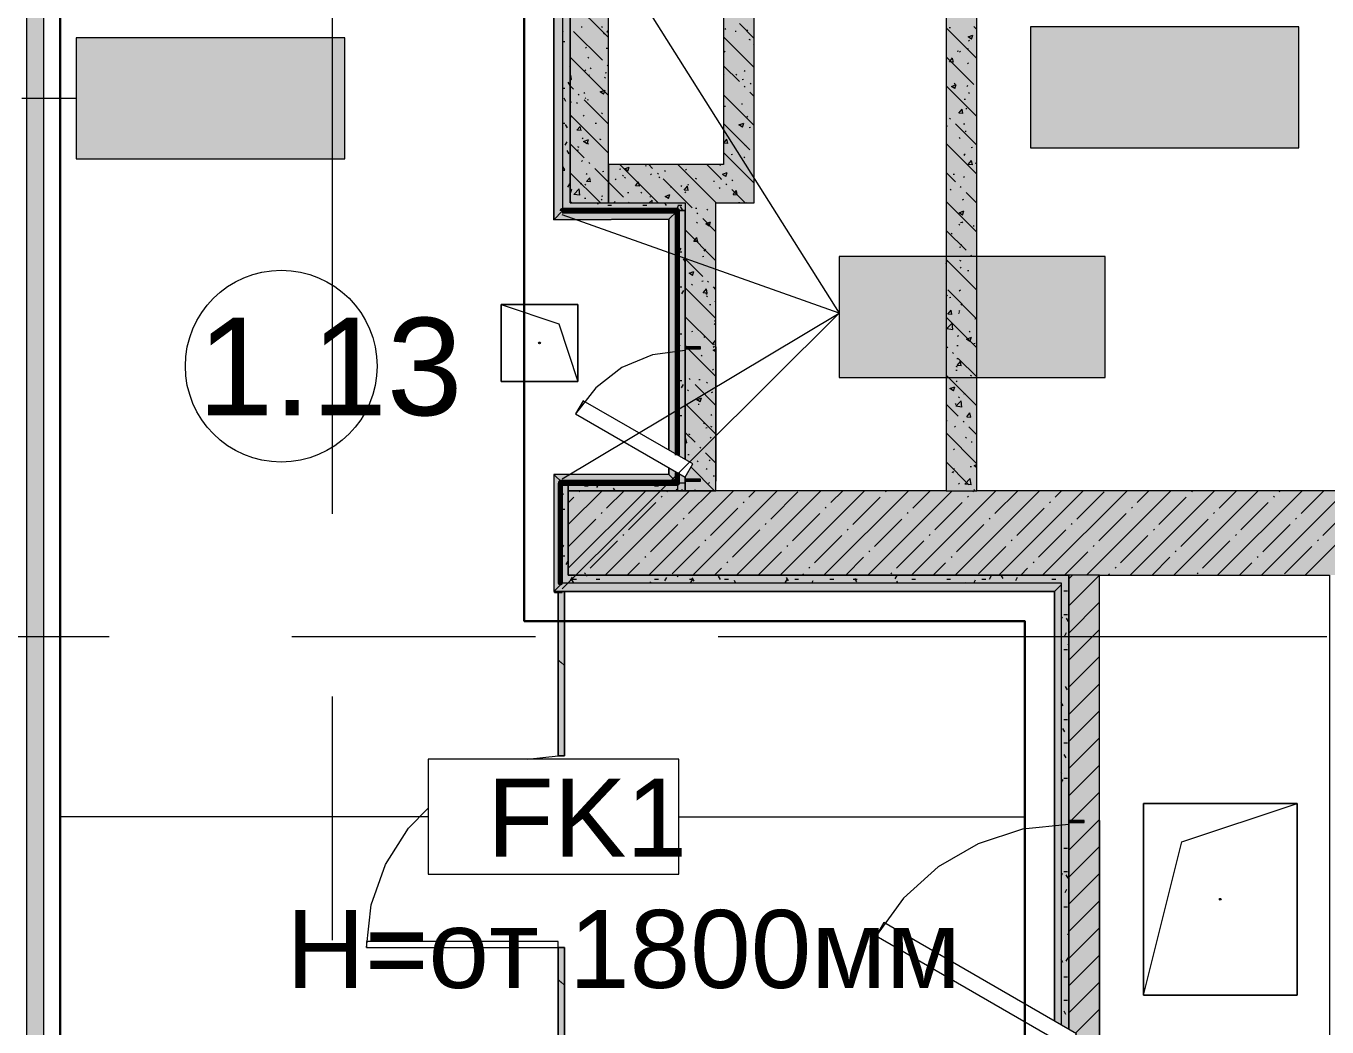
# Model space of a CAD drawing. Header units: millimetres. Extents: x -3817 to 677485, y -22715 to 103890.
# Drawn here: x 65905 to 69296, y 4494 to 7103 of the extents above; entities that cross this region are included whole.
import ezdxf

# ---------------------------------------------------------------- set-up
doc = ezdxf.new("R2010")
doc.units = ezdxf.units.MM
doc.layers.add('PDF _Геометрия', color=7, linetype='Continuous', true_color=0x1d1d1d)
doc.layers.add('PDF _Сплошная заливка', color=7, linetype='Continuous', true_color=0xffffff)
doc.layers.add('PDF _Текст', color=7, linetype='Continuous')
doc.styles.add('PDF GOST-Common', font='arial.ttf')

msp = doc.modelspace()

# ---------------------------------------------------------------- hatches: boundary and pattern name
at = {"layer": 'PDF _Сплошная заливка', "true_color": 0xd7cdc4, "transparency": 33554559}
h = msp.add_hatch(color=254, dxfattribs=at)
h.paths.add_polyline_path([(67280.8, 6597.8), (67303.3, 6621.3), (67303.3, 9503.6), (67280.8, 9490.6), (67280.8, 6621.3)], flags=0)
h.paths.add_polyline_path([(67280.8, 9536.8), (67303.3, 9549.8), (67303.3, 9571.4), (67280.8, 9548.8)], flags=0)
at = {"layer": 'PDF _Сплошная заливка', "transparency": 33554559}
h = msp.add_hatch(color=256, dxfattribs=at)
h.paths.add_polyline_path([(67323.3, 6621.3), (67323.3, 9515.2), (67303.3, 9503.6), (67303.3, 6621.3)], flags=0)
h.paths.add_polyline_path([(67303.3, 9549.8), (67323.3, 9561.3), (67323.3, 9591.3), (67303.3, 9591.3), (67303.3, 9561.3)], flags=0)
for points in [[(67423.3, 6641.3), (67423.3, 9591.3), (67323.3, 9591.3), (67323.3, 9571.4), (67363.3, 9571.4), (67363.3, 9566.4), (67323.3, 9566.4), (67323.3, 9561.3), (67343.3, 9526.7), (67323.3, 9515.2), (67323.3, 8976.4), (67363.3, 8976.4), (67363.3, 8971.4), (67323.3, 8971.4), (67323.3, 6641.3)], [(68303.3, 5891.3), (68383.3, 5891.3), (68383.3, 7216.4), (68303.3, 7216.4), (68303.3, 6668)], [(67703.3, 6641.3), (67723.3, 6641.3), (67723.3, 6741.3), (67423.3, 6741.3), (67423.3, 6641.3), (67623.3, 6641.3)], [(67463.5, 6621.3), (67623.3, 6621.3), (67623.3, 6641.3), (67323.3, 6641.3), (67323.3, 6621.3)], [(67703.3, 5891.3), (67703.3, 6641.3), (67623.3, 6641.3), (67623.3, 6266.3), (67663.3, 6266.3), (67662.7, 6261.3), (67623.3, 6261.3), (67623.3, 5972.5), (67643.3, 5961), (67623.3, 5926.3), (67623.3, 5921.4), (67663.3, 5921.4), (67663.3, 5916.4), (67623.3, 5916.4), (67623.3, 5891.3), (67663.3, 5891.3)], [(67463.5, 5891.3), (67623.3, 5891.3), (67623.3, 5911.3), (67318.3, 5911.3), (67318.3, 5891.3)], [(69383.3, 5671.4), (70668.3, 5671.4), (70668.3, 5891.3), (67318.3, 5891.3), (67318.3, 5671.4), (69343.3, 5671.4)], [(68205.7, 5651.4), (68603.3, 5651.4), (68603.3, 5671.4), (67318.3, 5671.4), (67318.3, 5651.4), (67463.5, 5651.4)], [(68623.3, 2031.3), (68703.3, 2031.3), (68703.3, 5671.4), (68623.3, 5671.4), (68623.3, 5031.3), (68663.3, 5031.3), (68663.3, 5026.3), (68623.3, 5026.3), (68623.3, 4487.5), (68643.3, 4476), (68623.3, 4441.3), (68623.3, 4436.4), (68663.3, 4436.4), (68663.3, 4431.4), (68623.3, 4431.4), (68623.3, 2051.3)]]:
    msp.add_hatch(color=256, dxfattribs=at).paths.add_polyline_path(points)
at = {"layer": 'PDF _Сплошная заливка', "true_color": 0xd7cdc4, "transparency": 33554559}
for points in [[(65905.8, 2439.3), (65950.8, 2484.3), (65950.8, 9233.9), (65905.8, 9278.9), (65905.8, 3277)], [(67280.8, 5628.9), (67303.3, 5651.4), (67297.3, 5651.4), (67298.3, 5912.3), (67302.3, 5912.3), (67280.8, 5933.8), (67280.8, 5633.8)], [(67602.3, 5912.3), (67580.8, 5933.8), (67280.8, 5933.8), (67302.3, 5912.3), (67463.5, 5912.3)], [(68383.3, 5628.9), (68585.8, 5628.9), (68603.3, 5646.3), (68603.3, 5651.4), (67303.3, 5651.4), (67280.8, 5628.9), (68303.3, 5628.9)]]:
    msp.add_hatch(color=254, dxfattribs=at).paths.add_polyline_path(points)
h = msp.add_hatch(color=254, dxfattribs=at)
h.paths.add_polyline_path([(67602.3, 5912.3), (67602.3, 5938.5), (67580.8, 5950.9), (67580.8, 5933.8), (67588.3, 5926.3)], flags=0)
h.paths.add_polyline_path([(67602.3, 5984.7), (67602.3, 6620.3), (67580.8, 6598.8), (67580.8, 5997.1)], flags=0)
at = {"layer": 'PDF _Сплошная заливка', "transparency": 33554559}
h = msp.add_hatch(color=256, dxfattribs=at)
h.paths.add_polyline_path([(68623.3, 2051.3), (68623.3, 4441.3), (68603.3, 4452.9), (68603.3, 2051.3)], flags=0)
h.paths.add_polyline_path([(68623.3, 4487.5), (68623.3, 5671.4), (68603.3, 5671.4), (68603.3, 4499.1), (68609.7, 4495.4)], flags=0)
at = {"layer": 'PDF _Сплошная заливка', "true_color": 0xe2ddcd, "transparency": 33554559}
msp.add_hatch(color=254, dxfattribs=at).paths.add_polyline_path([(67308.3, 5200.4), (67308.3, 5628.9), (67302.3, 5628.9), (67302.3, 5625.8), (67292.3, 5625.8), (67292.3, 5200.4)])

# ---------------------------------------------------------------- linework, layer by layer
at = {"layer": 'PDF _Геометрия', "color": 9, "lineweight": 9, "true_color": 0xc0c0c0}
for points in [[(67423.3, 6641.3), (67423.3, 9591.3), (67723.3, 9591.3), (67723.3, 6741.3), (67423.3, 6741.3)], [(67623.3, 5911.3), (67318.3, 5911.3), (67318.3, 5891.3), (67623.3, 5891.3)], [(69303.3, 2031.3), (68703.3, 2031.3), (68703.3, 5671.4), (69303.3, 5671.4)]]:
    msp.add_lwpolyline(points, close=True, dxfattribs=at)
for points in [[(67303.3, 9503.6), (67303.3, 6621.3), (67323.3, 6621.3), (67623.3, 6621.3), (67603.3, 6621.3), (67603.3, 5984.1)], [(67603.3, 5937.9), (67603.3, 5891.3), (67623.3, 5891.3), (67703.3, 5891.3), (67703.3, 6641.3), (67723.3, 6641.3), (67803.3, 6641.3), (67803.3, 7216.4), (68303.3, 7216.4), (68303.3, 5891.3), (67318.3, 5891.3), (67318.3, 5671.4), (68603.3, 5671.4), (68623.3, 5671.4), (67318.3, 5671.4), (67318.3, 5911.3), (67298.3, 5911.3), (67298.3, 5651.4), (67318.3, 5651.4), (68603.3, 5651.4), (68603.3, 4499.1)], [(70668.3, 5891.3), (68383.3, 5891.3), (68383.3, 7216.4), (70183.3, 7216.4)], [(67703.3, 6266.3), (67703.3, 5916.4)], [(68703.3, 5031.3), (68703.3, 4431.4)]]:
    msp.add_lwpolyline(points, dxfattribs=at)
at = {"layer": 'PDF _Геометрия', "color": 7, "lineweight": 9}
for points in [[(67323.3, 6641.3), (67323.3, 9515.2), (67323.3, 6641.3), (67423.3, 6641.3), (67623.3, 6641.3)], [(67280.8, 6597.8), (67280.8, 9490.6), (67280.8, 6597.8), (67580.8, 6598.8)], [(66460.8, 2484.3), (65950.8, 2484.3), (65950.8, 9233.9), (65905.8, 9278.9), (65905.8, 2439.3), (66415.8, 2439.3)], [(65950.8, 2484.3), (65950.8, 9233.9), (66230.8, 9233.9), (66185.8, 9278.9), (65905.8, 9278.9), (65905.8, 2439.3)], [(66184, 9271.4), (68024.4, 6354.2), (67302.3, 5635.6)], [(65893.3, 6914.2), (66035.4, 6914.2)], [(67602.3, 6620.3), (67580.8, 6598.8), (67580.8, 5997.1), (67580.8, 6598.8), (67280.8, 6597.8), (67303.3, 6620.4)], [(67423.3, 6641.3), (67623.3, 6641.3), (67623.3, 6621.3), (67623.3, 5972.5), (67623.3, 6621.3)], [(67302.3, 5922.4), (68024.4, 6354.2), (67302.8, 6610.4)], [(67143.3, 6376.4), (67293.3, 6326.3), (67343.3, 6176.3)], [(67580.8, 5933.8), (67580.8, 5950.9), (67580.8, 5933.8), (67280.8, 5933.8)], [(67302.3, 5912.3), (67280.8, 5933.8), (67280.8, 5628.9), (68585.8, 5628.9)], [(67602.3, 5912.3), (67580.8, 5933.8), (67280.8, 5933.8), (67280.8, 5628.9)], [(68303.3, 5891.3), (68383.3, 5891.3)], [(68703.3, 5671.4), (68623.3, 5671.4), (68623.3, 4487.5), (68623.3, 5671.4)], [(68603.3, 5646.4), (68585.8, 5628.9), (68585.8, 4509.2), (68585.8, 5628.9), (67280.8, 5628.9), (67303.3, 5651.4)], [(67292.3, 5625.8), (67282.3, 5625.8), (67282.3, 5628.9), (67282.3, 5625.8), (67302.3, 5625.8), (67302.3, 5628.9)], [(67292.3, 5200.4), (67292.3, 5625.8), (67292.3, 5200.4)], [(67212.4, 5191.4), (67292.3, 5200.4)], [(66792.3, 4700.4), (67292.3, 4700.4), (67292.3, 4716.3), (66792.3, 4716.3), (66792.3, 4700.4), (66804.8, 4811.6), (66841.8, 4917.3), (66901.3, 5012.1), (66953.3, 5064)], [(68818.3, 4576.4), (68918.3, 4976.4), (69218.3, 5076.3)], [(66953.3, 5041.4), (65993.3, 5041.4)], [(67606.4, 5041.4), (68508.3, 5041.4)], [(67292.3, 4260.4), (67292.3, 4700.4), (67292.3, 4260.4)], [(67308.3, 4260.4), (67308.3, 4700.4), (67308.3, 4260.4)]]:
    msp.add_lwpolyline(points, dxfattribs=at)
at = {"layer": 'PDF _Геометрия', "color": 231, "lineweight": 30, "true_color": 0xff80c0}
msp.add_lwpolyline([(67303.3, 2156.3), (68508.3, 2156.3), (68508.3, 5551.3), (67203.3, 5551.3), (67203.3, 9471.3), (66273.3, 9471.3), (66273.3, 9191.4), (65993.3, 9191.4), (65993.3, 2437.9)], dxfattribs=at)
at = {"layer": 'PDF _Геометрия', "color": 253, "lineweight": 9, "true_color": 0xaaaaaa}
for points in [[(66703.3, 5830.9), (66703.3, 7418.4)], [(67623.3, 6256.4), (67537.9, 6245.1), (67458.3, 6212.1), (67389.9, 6159.7), (67337.5, 6091.4)], [(64533.8, 5511.3), (66121.3, 5511.3)], [(66597.6, 5511.3), (67232.6, 5511.3)], [(67708.8, 5511.3), (69296.3, 5511.3)], [(66703.3, 4719.7), (66703.3, 5354.7)], [(68623.3, 5021.3), (68502.7, 5008.7), (68387.4, 4971.2), (68282.3, 4910.6), (68192.2, 4829.4), (68121, 4731.4)]]:
    msp.add_lwpolyline(points, dxfattribs=at)
at = {"layer": 'PDF _Геометрия', "color": 252, "lineweight": 9, "true_color": 0x878787}
for points in [[(67423.3, 7072.7), (67323.3, 7172.7)], [(67351.6, 7100.1), (67354.9, 7100.6)], [(67405.2, 7101.7), (67407.7, 7099.5)], [(67419.2, 7087.1), (67423.3, 7092)], [(67726.7, 7094.3), (67729.4, 7096.3)], [(67753.1, 7089), (67756.4, 7089.5)], [(67803.3, 7069.9), (67764.4, 7108.8)], [(67784.2, 7092.9), (67786.6, 7090.7)], [(68383.3, 7017.9), (68303.3, 7097.9)], [(68311.4, 7098.5), (68314.7, 7099)], [(68383.3, 7093.3), (68375.4, 7101.2)], [(67407.3, 7013.2), (67331.9, 7088.6)], [(67409.7, 7084.3), (67412.6, 7082.5)], [(67419.2, 7087.1), (67423.3, 7086.7)], [(67803.3, 6994.4), (67723.3, 7074.4)], [(67789.4, 7068.2), (67792.2, 7066.4)], [(67803.3, 7053.5), (67801.7, 7053.6), (67803.3, 7055.4)], [(68369.7, 7068.3), (68360.8, 7074.3), (68373.3, 7079.1)], [(68361.6, 7063.7), (68364.3, 7065.7)], [(68369.7, 7068.3), (68373.3, 7079)], [(67423.3, 6921.8), (67323.3, 7021.8)], [(67363.5, 7045.7), (67366.1, 7047.7)], [(67369.4, 7021.7), (67371.9, 7019.5)], [(67417.1, 7044.8), (67420.4, 7045.2)], [(67724.6, 7035.1), (67727.2, 7037.1)], [(68375.4, 6950.4), (68303.3, 7022.5)], [(68332, 7037.3), (68335.3, 7037.7)], [(68337.9, 7036.8), (68340.4, 7034.5)], [(68358.9, 7044.2), (68361.7, 7042.4)], [(67361.3, 6986.5), (67364, 6988.5)], [(67375.1, 6993.4), (67377.9, 6991.6)], [(67422.4, 6998.1), (67419.9, 7000.6)], [(67764.4, 6957.9), (67723.3, 6999)], [(68322.5, 7008), (68311.9, 7009), (68320.4, 7019.2)], [(68322.5, 7008), (68320.4, 7019.1)], [(68359.5, 7004.5), (68362.1, 7006.6)], [(67323.3, 6972.8), (67324.9, 6974.7)], [(67323.3, 6963.9), (67326.9, 6963.5)], [(67326.9, 6963.5), (67324.9, 6974.6)], [(67370.3, 6974.7), (67373.7, 6975.1)], [(67412.6, 6969.5), (67415.4, 6967.7)], [(67414.9, 6980.5), (67418.2, 6981)], [(67723.3, 6976.6), (67725.1, 6978)], [(67754.8, 6977.4), (67757.6, 6975.6)], [(67771.9, 6963.5), (67775.2, 6964)], [(67776.8, 6986.8), (67779.3, 6984.6)], [(67792.3, 6953.5), (67795.1, 6951.7)], [(68303.3, 6955.7), (68304.6, 6954.5)], [(67331.9, 6937.8), (67323.3, 6946.4)], [(67347, 6922.7), (67344.5, 6925.2)], [(67359.1, 6927.3), (67361.8, 6929.3)], [(67410.5, 6924.8), (67401.6, 6930.7), (67414.1, 6935.5)], [(67410.5, 6924.7), (67414.1, 6935.4)], [(67803.3, 6843.5), (67723.3, 6923.5)], [(67779.5, 6942.8), (67776.9, 6945.3)], [(67803.3, 6919), (67792, 6930.2)], [(68383.3, 6867), (68303.3, 6947)], [(68326.4, 6939.4), (68317.6, 6945.3), (68330, 6950.1)], [(68324.3, 6953.3), (68327.1, 6951.5)], [(68326.4, 6939.3), (68330, 6950.1)], [(68357.3, 6945.3), (68360, 6947.4)], [(68361.7, 6929.4), (68364.6, 6927.6)], [(67323.6, 6904.5), (67326.9, 6905)], [(67339.7, 6903), (67342.6, 6901.2)], [(67423.3, 6846.4), (67359.5, 6910.1)], [(67362.1, 6915.6), (67364.5, 6913.4)], [(67368.1, 6910.4), (67371.4, 6910.8)], [(67725.1, 6893.4), (67728.4, 6893.9)], [(67769.6, 6899.3), (67772.9, 6899.7)], [(68350.7, 6911.8), (68354, 6912.3)], [(68355.1, 6886.1), (68357.8, 6888.2)], [(67325.2, 6863.9), (67323.3, 6880.8)], [(67423.3, 6770.9), (67323.3, 6870.9)], [(67323.3, 6864.3), (67325.2, 6864)], [(67357, 6868.1), (67359.6, 6870.2)], [(67404.7, 6876.6), (67407.1, 6874.3)], [(67783.7, 6867.8), (67786.1, 6865.5)], [(68315, 6859.8), (68312.5, 6862.3)], [(68347.2, 6874.3), (68336.5, 6875.2), (68345.1, 6885.4)], [(68347.2, 6874.2), (68345.1, 6885.4)], [(67323.3, 6840.5), (67324.6, 6840.7)], [(67351.6, 6829.8), (67341, 6830.7), (67349.5, 6841)], [(67351.6, 6829.8), (67349.5, 6840.9)], [(67388.6, 6849.1), (67392, 6849.6)], [(67792, 6779.4), (67723.3, 6848.1)], [(67723.3, 6829.2), (67726.1, 6829.6)], [(67772.1, 6838.9), (67763.3, 6844.9), (67775.7, 6849.7)], [(67772.1, 6838.9), (67775.7, 6849.6)], [(67790.2, 6838), (67793.5, 6838.5)], [(68303.9, 6841.7), (68307.3, 6842.1)], [(68383.3, 6791.6), (68327.6, 6847.3)], [(68348.5, 6847.6), (68351.8, 6848)], [(68353, 6827), (68355.6, 6829)], [(67359.5, 6759.3), (67323.3, 6795.5)], [(67342.6, 6788.3), (67345.4, 6786.5)], [(67354.8, 6808.9), (67357.5, 6811)], [(67367.2, 6795.8), (67358.4, 6801.8), (67370.8, 6806.6)], [(67367.2, 6795.8), (67370.8, 6806.5)], [(67368.9, 6796.6), (67371.4, 6794.3)], [(67400, 6808.2), (67402.9, 6806.4)], [(67734.2, 6796.3), (67723.6, 6797.3), (67732.1, 6807.5)], [(67734.2, 6796.3), (67732.1, 6807.4)], [(67779.7, 6792.1), (67782.5, 6790.3)], [(68383.3, 6716.1), (68303.3, 6796.1)], [(68337.4, 6811.6), (68339.8, 6809.4)], [(68369, 6786.3), (68372.3, 6786.7)], [(67341.9, 6779), (67345.2, 6779.4)], [(67352.7, 6749.7), (67355.3, 6751.8)], [(67803.3, 6692.7), (67723.3, 6772.7)], [(67723.3, 6771.6), (67725.1, 6770.4)], [(67743.4, 6767.9), (67746.7, 6768.3)], [(67776.3, 6761.7), (67778.8, 6759.4)], [(68303.3, 6777.6), (68305, 6777.9)], [(68349.2, 6768.1), (68352, 6766.3)], [(68350.8, 6767.8), (68353.5, 6769.8)], [(68371.8, 6740.5), (68361.2, 6741.5), (68369.8, 6751.7)], [(68371.8, 6740.5), (68369.8, 6751.6)], [(67402, 6641.3), (67323.3, 6720)], [(67364.7, 6717.8), (67367.5, 6716)], [(67374.6, 6744.2), (67372.1, 6746.7)], [(67462.6, 6656.2), (67423.3, 6695.5), (67387.2, 6731.6)], [(67407.4, 6723.7), (67410.7, 6724.1)], [(67451.9, 6729.5), (67455.2, 6730)], [(67552.8, 6641.3), (67452.8, 6741.3)], [(67473.3, 6724.2), (67464.5, 6730.2), (67476.9, 6735)], [(67473.3, 6724.2), (67476.9, 6734.9)], [(67519.2, 6738.4), (67522.6, 6738.8)], [(67538.1, 6731.6), (67528.3, 6741.3)], [(67532.6, 6715.3), (67535.3, 6717.3)], [(67553.2, 6716.5), (67550.6, 6719)], [(67568.9, 6726.1), (67571.4, 6723.8)], [(67703.7, 6641.3), (67603.7, 6741.3)], [(67623.9, 6727.8), (67626.6, 6729.8)], [(67716.6, 6703.9), (67679.2, 6741.3)], [(67713.7, 6739.2), (67716.4, 6741.2)], [(67728.8, 6710), (67723.3, 6713.8), (67720, 6716), (67723.3, 6717.2), (67732.5, 6720.7)], [(67728.9, 6709.9), (67732.5, 6720.7)], [(68303.3, 6730.1), (68304.1, 6729.4)], [(68327.6, 6696.4), (68303.3, 6720.7)], [(68322.2, 6716.2), (68325.6, 6716.6)], [(68383.3, 6742.9), (68380.4, 6744.8), (68383.3, 6745.9)], [(67350.5, 6690.5), (67353.2, 6692.6)], [(67361.5, 6690.5), (67364, 6688.2)], [(67376.3, 6696.1), (67365.6, 6697), (67374.2, 6707.2)], [(67376.3, 6696), (67374.2, 6707.2)], [(67440.3, 6701.9), (67443, 6704)], [(67459.6, 6713.8), (67462.4, 6712)], [(67465.2, 6708.3), (67467.7, 6706)], [(67503.8, 6684.9), (67493.2, 6685.8), (67501.7, 6696.1)], [(67503.8, 6684.9), (67501.7, 6696)], [(67554.5, 6709.8), (67557.3, 6708)], [(67641.2, 6628.5), (67628.3, 6641.3), (67565.7, 6703.9)], [(67584.8, 6683), (67588.1, 6683.5)], [(67611.5, 6687), (67614, 6684.8)], [(67631.3, 6673.8), (67620.7, 6674.7), (67629.3, 6684.9)], [(67629.3, 6688.9), (67632.6, 6689.3)], [(67631.3, 6673.7), (67629.3, 6684.8)], [(67649.4, 6705.8), (67652.2, 6704)], [(67696.6, 6697.8), (67699.9, 6698.2)], [(67715.2, 6704.8), (67717.7, 6702.6)], [(67731.7, 6688.8), (67729.2, 6691.4)], [(67744.3, 6701.7), (67747.1, 6699.9)], [(68342.7, 6681.3), (68340.2, 6683.8)], [(68348.7, 6708.6), (68351.3, 6710.6)], [(67323.3, 6676), (67327.5, 6677.6)], [(67323.3, 6667.3), (67323.9, 6666.9)], [(67323.9, 6666.8), (67327.5, 6677.6)], [(67348.8, 6661.3), (67333, 6663.8), (67346.8, 6678.2)], [(67348.8, 6661.3), (67346.8, 6678.2)], [(67360.6, 6653.5), (67363.9, 6654)], [(67404.2, 6651.4), (67406.6, 6649.2)], [(67405.1, 6659.4), (67408.5, 6659.8)], [(67472.5, 6668.3), (67475.8, 6668.7)], [(67507.8, 6669.2), (67510.3, 6667)], [(67529.5, 6641.3), (67536.6, 6648.8)], [(67530.5, 6656.1), (67533.1, 6658.1)], [(67537.4, 6641.3), (67536.6, 6648.7)], [(67579.5, 6652.6), (67570.6, 6658.6), (67583.1, 6663.4)], [(67579.5, 6652.6), (67583.1, 6663.3)], [(67621.8, 6668.6), (67624.4, 6670.6)], [(67711.6, 6680), (67714.2, 6682)], [(67779.2, 6641.3), (67744.3, 6676.3)], [(67748.2, 6663.5), (67756.8, 6673.7)], [(67748.2, 6663.5), (67758.8, 6662.6)], [(67758.9, 6662.5), (67756.8, 6673.7)], [(68313.8, 6677.7), (68316.6, 6675.9)], [(68346.5, 6649.4), (68349.2, 6651.4)], [(68383.3, 6640.7), (68355.3, 6668.7)], [(67326.6, 6641.3), (67323.3, 6644.7)], [(67438.1, 6642.7), (67440.8, 6644.8)], [(67477.4, 6641.3), (67475.2, 6643.6)], [(67649.8, 6627.6), (67653.2, 6628.1)], [(67656.2, 6613.4), (67653.7, 6615.9)], [(67679.4, 6624.8), (67681.9, 6622.6)], [(67762.1, 6642.4), (67765.4, 6642.9)], [(67783.1, 6642.6), (67784.5, 6641.3)], [(68383.3, 6565.3), (68303.3, 6645.3)], [(68346, 6609.9), (68337.2, 6615.9), (68349.6, 6620.7)], [(68346, 6609.9), (68349.6, 6620.6)], [(67652.3, 6591), (67655.1, 6589.2)], [(67703.3, 6566.4), (67668.8, 6600.8)], [(67685.6, 6581.1), (67676.7, 6587), (67689.2, 6591.8)], [(67685.6, 6581), (67689.2, 6591.8)], [(68336.8, 6586.5), (68339.3, 6584.2)], [(68341, 6590.7), (68344.3, 6591.1)], [(68344.3, 6590.2), (68347, 6592.2)], [(68374.1, 6582.8), (68376.9, 6581)], [(67703.3, 6490.9), (67623.3, 6570.9)], [(67656, 6540), (67645.4, 6540.9), (67653.9, 6551.2)], [(67656, 6540), (67653.9, 6551.1)], [(68355.3, 6517.9), (68303.3, 6569.9)], [(68316.7, 6562.9), (68319.5, 6561.1)], [(67672.1, 6518.7), (67674.6, 6516.5)], [(67674.3, 6520.5), (67677.1, 6518.7)], [(68338.7, 6526.4), (68342.1, 6526.9)], [(68342.2, 6531), (68344.8, 6533.1)], [(67668.8, 6450), (67623.3, 6495.5)], [(67668.6, 6502.2), (67671.9, 6502.6)], [(68303.3, 6504.4), (68303.5, 6504.2)], [(68383.3, 6414.4), (68303.3, 6494.4)], [(68303.3, 6490.6), (68306.4, 6491.7)], [(68303.3, 6482.4), (68306.4, 6491.7)], [(68338.7, 6492.4), (68341.5, 6490.6)], [(68370.4, 6502.8), (68367.8, 6505.3)], [(68383.3, 6489.9), (68382.9, 6490.2)], [(67642.3, 6452.1), (67633.5, 6458.1), (67645.9, 6462.9)], [(67642.3, 6452.1), (67645.9, 6462.8)], [(68340, 6471.8), (68342.7, 6473.9)], [(68359.3, 6465.2), (68362.6, 6465.6)], [(67623.3, 6432.2), (67625.1, 6432.5)], [(67703.3, 6340), (67623.3, 6420)], [(67639.7, 6429.7), (67642.5, 6427.9)], [(67666.3, 6437.9), (67669.6, 6438.3)], [(67680.7, 6406.3), (67670, 6407.2), (67678.6, 6417.4)], [(67680.7, 6406.2), (67678.6, 6417.4)], [(67683.9, 6434.9), (67681.4, 6437.4)], [(67703.3, 6415.5), (67696.5, 6422.3)], [(67702.9, 6443.2), (67703.3, 6443.5)], [(68382.9, 6339.3), (68307.5, 6414.8)], [(68337.8, 6412.6), (68340.5, 6414.7)], [(67677.2, 6405.8), (67680, 6404)], [(67678.9, 6399.7), (67681.4, 6397.4)], [(67686.9, 6376.6), (67690.2, 6377.1)], [(67700.8, 6384), (67703.3, 6385.9)], [(68304.1, 6401.6), (68306.9, 6399.8)], [(68312.5, 6395), (68315.8, 6395.5)], [(68341.6, 6377.7), (68344.4, 6375.9)], [(67696.5, 6271.4), (67623.3, 6344.7)], [(68383.3, 6263.5), (68303.3, 6343.5)], [(68318.3, 6350.5), (68307.7, 6351.4), (68316.2, 6361.6)], [(68318.3, 6350.4), (68316.3, 6361.6)], [(68335.7, 6353.4), (68338.3, 6355.5)], [(68336.3, 6361.3), (68338.8, 6359.1)], [(67698.6, 6324.8), (67701.3, 6326.9)], [(67699.2, 6335.3), (67702.1, 6333.5)], [(68305.3, 6314), (68319.2, 6328.4)], [(68305.3, 6314), (68321.1, 6311.6)], [(68321.1, 6311.5), (68319.2, 6328.4)], [(68378, 6339.7), (68381.4, 6340.1)], [(67640.1, 6306.5), (67643.4, 6307)], [(67671.6, 6293.6), (67674, 6291.3)], [(67703.3, 6272.7), (67694.7, 6273.5), (67703.3, 6283.7)], [(68333.5, 6294.3), (68336.2, 6296.3)], [(68365.6, 6280.5), (68356.8, 6286.4), (68369.2, 6291.2)], [(68363.6, 6307.2), (68366.5, 6305.4)], [(68365.6, 6280.4), (68369.2, 6291.2)], [(68375.8, 6275.4), (68379.1, 6275.9)], [(67626.1, 6266.3), (67623.3, 6269.2)], [(67703.3, 6189.2), (67631.1, 6261.3)], [(67664.6, 6244.4), (67667.4, 6242.6)], [(67696.4, 6265.7), (67699.1, 6267.7)], [(67703.3, 6252.9), (67696.4, 6257.6), (67703.3, 6260.2)], [(68307.5, 6263.9), (68303.3, 6268.1)], [(68322.6, 6248.8), (68320.1, 6251.3)], [(68331.3, 6269.6), (68334.6, 6270)], [(67694.3, 6206.5), (67696.9, 6208.5)], [(67702.1, 6220.5), (67703.3, 6219.8)], [(68329, 6216.3), (68331.8, 6214.5)], [(68331.4, 6235.1), (68334, 6237.1)], [(68343, 6216.7), (68332.3, 6217.7), (68340.9, 6227.9)], [(68383.3, 6188.1), (68335.2, 6236.2)], [(68343, 6216.7), (68340.9, 6227.8)], [(67636.1, 6180.9), (67633.6, 6183.4)], [(67658.8, 6181), (67662.2, 6181.5)], [(67678.4, 6174.5), (67680.9, 6172.3)], [(68383.3, 6112.7), (68303.3, 6192.7)], [(68329, 6205.3), (68332.3, 6205.7)], [(68329.2, 6175.9), (68331.9, 6177.9)], [(68366.5, 6192.5), (68369.3, 6190.7)], [(67629.2, 6154), (67632.1, 6152.2)], [(67703.3, 6113.8), (67648.7, 6168.4)], [(67692.1, 6147.3), (67694.8, 6149.3)], [(68322.4, 6151.5), (68313.5, 6157.5), (68326, 6162.3)], [(68322.4, 6151.5), (68326, 6162.2)], [(68349.6, 6144), (68352.9, 6144.5)], [(67703.3, 6038.3), (67623.3, 6118.3)], [(67661.9, 6122.7), (67653.1, 6128.6), (67665.5, 6133.4)], [(67656.6, 6116.8), (67659.9, 6117.2)], [(67661.9, 6122.6), (67665.5, 6133.4)], [(68335.2, 6085.4), (68303.3, 6117.3)], [(68327, 6116.7), (68329.7, 6118.7)], [(68344.7, 6108.9), (68328.9, 6111.4), (68342.7, 6125.8)], [(68335.8, 6136.2), (68338.3, 6133.9)], [(68344.7, 6108.9), (68342.8, 6125.8)], [(67690, 6088.1), (67692.6, 6090.1)], [(68303.3, 6074), (68306.1, 6074.4)], [(68350.2, 6070.3), (68347.7, 6072.8)], [(68357, 6083.9), (68365.6, 6094.2)], [(68357, 6083.9), (68367.6, 6083)], [(68367.6, 6083), (68365.6, 6094.1)], [(67648.7, 6017.5), (67623.3, 6042.9)], [(67632.1, 6039.3), (67634.9, 6037.5)], [(67671, 6068.4), (67673.5, 6066.2)], [(67677.1, 6055.5), (67680.5, 6056)], [(67689.5, 6059.2), (67692.4, 6057.4)], [(68383.3, 5961.8), (68303.3, 6041.8)], [(68324.9, 6057.5), (68327.5, 6059.5)], [(68383.3, 6037.3), (68362.8, 6057.7)], [(67623.3, 6025.2), (67625.1, 6027.4)], [(67623.3, 6016.6), (67627.1, 6016.2)], [(67627.1, 6016.2), (67625.1, 6027.3)], [(67663.8, 6002.4), (67661.3, 6004.9)], [(67687.8, 6028.9), (67690.5, 6030.9)], [(68353.9, 6031.1), (68356.7, 6029.3)], [(68368.3, 6018.6), (68371.6, 6019)], [(67630.4, 5985.4), (67633.7, 5985.8)], [(67703.3, 5962.9), (67676.4, 5989.8)], [(67685.6, 5969.7), (67688.3, 5971.7)], [(68322.7, 5998.3), (68325.4, 6000.4)], [(67699.4, 5891.3), (67638.3, 5952.4)], [(67654.2, 5968.8), (67657, 5967)], [(67677.9, 5949.4), (67680.3, 5947.1)], [(68362.8, 5906.8), (68303.3, 5966.4)], [(68318.5, 5940.7), (68321.4, 5938.9)], [(68320.5, 5939.1), (68323.2, 5941.2)], [(68321.5, 5948.4), (68324.9, 5948.9)], [(68366, 5954.3), (68369.4, 5954.7)], [(68376.4, 5957), (68383.3, 5959.6)], [(68376.4, 5957), (68383.3, 5952.4)], [(68383.3, 5950.1), (68381.7, 5950.2), (68383.3, 5952.1)], [(67683.5, 5910.5), (67686.1, 5912.6)], [(67695.9, 5930), (67699.2, 5930.5)], [(68335.3, 5911.1), (68337.7, 5908.8)], [(68368.3, 5906.3), (68352.5, 5908.7), (68366.3, 5923.2)], [(68368.3, 5906.3), (68366.3, 5923.1)], [(67624, 5891.3), (67623.3, 5892.1)], [(67647.9, 5891.3), (67649.8, 5893.6)], [(67650.2, 5891.3), (67649.8, 5893.6)], [(68377.9, 5891.8), (68375.4, 5894.3)]]:
    msp.add_lwpolyline(points, dxfattribs=at)
at = {"layer": 'PDF _Геометрия', "color": 7, "lineweight": 9}
for points in [[(69223.1, 7100.3), (68523.1, 7100.3), (68523.1, 6784.7), (69223.1, 6784.7)], [(66735.4, 7071.7), (66035.4, 7071.7), (66035.4, 6756.1), (66735.4, 6756.1)], [(68718.4, 6501.8), (68024.4, 6501.8), (68024.4, 6186.5), (68718.4, 6186.5)], [(68718.4, 6501.8), (68024.4, 6501.8), (68024.4, 6186.5), (68718.4, 6186.5)], [(67343.3, 6176.3), (67143.3, 6176.3), (67143.3, 6376.4), (67343.3, 6376.4)], [(67343.3, 6176.3), (67343.3, 6376.4), (67143.3, 6376.4), (67143.3, 6176.3)], [(67623.3, 5926.3), (67623.3, 5891.3)], [(67308.3, 5200.4), (67308.3, 5628.9), (67308.3, 5200.4), (67292.3, 5200.4)], [(67606.4, 5191.4), (66953.3, 5191.4), (66953.3, 4891.4), (67606.4, 4891.4)], [(69218.3, 5076.3), (69218.3, 4576.4), (68818.3, 4576.4), (68818.3, 5076.3)], [(69218.3, 5076.3), (68818.3, 5076.3), (68818.3, 4576.4), (69218.3, 4576.4)], [(67308.3, 4700.4), (67292.3, 4700.4)]]:
    msp.add_lwpolyline(points, close=True, dxfattribs=at)
at = {"layer": 'PDF _Геометрия', "color": 253, "lineweight": 9, "true_color": 0x9b9b9b}
for points in [[(67304.3, 7087.9), (67303.3, 7086.1)], [(67303.3, 7062.5), (67309.3, 7062.5)], [(67323.3, 6998.8), (67321.6, 6996)], [(67323.3, 6947.3), (67318.4, 6955.8)], [(67303.3, 6940.6), (67309.3, 6940.6)], [(67312.3, 6905.4), (67307.2, 6914.1)], [(67303.3, 6849.1), (67309.3, 6849.1)], [(67316.3, 6837.4), (67311.3, 6846.1)], [(67314.4, 6800.6), (67309.4, 6791.9)], [(67320.4, 6769.4), (67315.4, 6778.1)], [(67303.3, 6727.2), (67309.3, 6727.2)], [(67309.3, 6727.7), (67304.2, 6736.4)], [(67321.5, 6690.9), (67316.4, 6682.2)], [(67317.4, 6622.9), (67316.5, 6621.3)], [(67396.6, 6637.4), (67394.3, 6641.3)], [(67421.2, 6635.7), (67431.2, 6635.7)], [(67512.6, 6635.7), (67522.7, 6635.7)], [(67574.3, 6634.4), (67570.3, 6641.3)], [(67604.8, 6632.9), (67599.7, 6624.2)], [(67604.1, 6635.7), (67614.1, 6635.7)], [(67616, 6623.2), (67610.9, 6631.9)], [(67604.1, 6513.8), (67614.1, 6513.8)], [(67611.8, 6523.3), (67606.8, 6514.5)], [(67623.3, 6488.7), (67619.1, 6495.9)], [(67607.7, 6455.2), (67603.3, 6447.5)], [(67604.1, 6422.4), (67614.1, 6422.4)], [(67618.9, 6413.6), (67613.9, 6404.9)], [(67604.1, 6300.5), (67614.1, 6300.5)], [(67610, 6267.8), (67605, 6276.5)], [(67606.6, 6209.5), (67603.3, 6203.6)], [(67604.1, 6178.5), (67614.1, 6178.5)], [(67617.8, 6167.9), (67612.8, 6159.1)], [(67604.1, 6087.1), (67614.1, 6087.1)], [(67360.2, 5904.2), (67370.3, 5904.2)], [(67397.4, 5908), (67392.3, 5899.3)], [(67434.5, 5911.3), (67434, 5910.4)], [(67536, 5908.3), (67534.2, 5911.3)], [(67543.1, 5904.2), (67553.2, 5904.2)], [(67305.5, 5880.8), (67300.5, 5889.6)], [(67440.2, 5891.3), (67436.5, 5897.7)], [(67601.5, 5895.7), (67598.9, 5891.3)], [(67299.3, 5843.3), (67309.3, 5843.3)], [(67305.9, 5749.6), (67300.9, 5740.9)], [(67299.3, 5721.3), (67309.3, 5721.3)], [(67317.1, 5708), (67312.1, 5699.2)], [(67328.2, 5666.3), (67323.2, 5657.6)], [(67366.3, 5671.4), (67364.9, 5668.8)], [(67427.4, 5669.7), (67426.4, 5671.4)], [(67574, 5665.2), (67568.9, 5656.5)], [(67605.1, 5666.7), (67602.4, 5671.4)], [(67714.8, 5659.6), (67709.7, 5668.3)], [(67788.7, 5671.4), (67788.3, 5670.7)], [(67892.5, 5656.6), (67887.4, 5665.3)], [(68175.1, 5670.1), (68170.1, 5661.4)], [(68420.9, 5669), (68415.8, 5660.3)], [(68452, 5662.9), (68447.1, 5671.4)], [(68488.9, 5664.9), (68483.9, 5656.2)], [(67332.4, 5651.4), (67327.9, 5659.1)], [(67329.7, 5660.4), (67339.8, 5660.4)], [(67390.7, 5660.4), (67400.8, 5660.4)], [(67532.3, 5654.1), (67530.8, 5651.4)], [(67543.1, 5660.4), (67553.2, 5660.4)], [(67634.5, 5660.4), (67644.6, 5660.4)], [(67642, 5661.1), (67637, 5652.4)], [(67646.7, 5655.5), (67641.7, 5664.2)], [(67726, 5660.4), (67736, 5660.4)], [(67754.7, 5651.4), (67751.4, 5657.2)], [(67887.7, 5660), (67882.7, 5651.4)], [(67908.9, 5660.4), (67918.9, 5660.4)], [(67955.8, 5656), (67953.1, 5651.4)], [(68000.3, 5660.4), (68010.4, 5660.4)], [(68061.3, 5660.4), (68071.3, 5660.4)], [(68070.2, 5653.6), (68065.1, 5662.3)], [(68177.1, 5651.4), (68174.8, 5655.3)], [(68213.7, 5660.4), (68223.7, 5660.4)], [(68305.1, 5660.4), (68315.2, 5660.4)], [(68353.1, 5651.4), (68352.5, 5652.3)], [(68379.2, 5657.9), (68375.5, 5651.4)], [(68396.5, 5660.4), (68406.6, 5660.4)], [(68579.4, 5660.4), (68589.5, 5660.4)], [(68609.9, 5629.9), (68620, 5629.9)], [(68609.9, 5568.9), (68620, 5568.9)], [(68605.6, 5562.3), (68603.3, 5558.2)], [(68622.6, 5550.2), (68617.6, 5559)], [(68616.8, 5520.7), (68611.8, 5512)], [(68609.9, 5477.5), (68620, 5477.5)], [(68623.3, 5488.1), (68621.7, 5490.9)], [(68623.3, 5471), (68622.9, 5470.4)], [(68619.6, 5372.5), (68614.6, 5381.2)], [(68608.5, 5330.9), (68603.4, 5339.6)], [(68609.9, 5294.6), (68620, 5294.6)], [(68612.5, 5262.9), (68607.5, 5271.6)], [(68609.9, 5233.7), (68620, 5233.7)], [(68616.6, 5194.8), (68611.6, 5203.5)], [(68605.5, 5153.2), (68603.3, 5157)], [(68607.5, 5138.9), (68603.3, 5131.5)], [(68609.9, 5142.2), (68620, 5142.2)], [(68609.9, 4959.4), (68620, 4959.4)], [(68606.4, 4893.2), (68603.3, 4887.7)], [(68609.9, 4898.4), (68620, 4898.4)], [(68621.8, 4881.1), (68616.8, 4889.8)], [(68617.6, 4851.5), (68612.6, 4842.8)], [(68609.9, 4806.9), (68620, 4806.9)], [(68623.3, 4739.4), (68619.6, 4733.1)], [(68607.7, 4661.7), (68603.3, 4669.3)], [(68620.6, 4673.8), (68615.5, 4665.1)], [(68609.9, 4624.1), (68620, 4624.1)], [(68609.9, 4563.1), (68620, 4563.1)], [(68615.8, 4525.7), (68610.8, 4534.4)]]:
    msp.add_lwpolyline(points, dxfattribs=at)
at = {"layer": 'PDF _Геометрия', "color": 231, "lineweight": 70, "true_color": 0xff80c0}
for points in [[(67302.3, 6620.4), (67603.3, 6620.4), (67603.3, 6621.3), (67302.3, 6621.3)], [(67297.3, 5911.3), (67297.3, 5651.4), (67298.3, 5651.4), (67298.3, 5911.3)], [(67603.3, 5912.3), (67298.3, 5912.3), (67298.3, 5911.3), (67603.3, 5911.3)]]:
    msp.add_lwpolyline(points, close=True, dxfattribs=at)
for points in [[(67603.3, 5984.1), (67603.3, 6621.3), (67602.3, 6621.3), (67602.3, 5984.7)], [(67602.3, 5938.5), (67602.3, 5911.3), (67603.3, 5911.3), (67603.3, 5937.9)]]:
    msp.add_lwpolyline(points, dxfattribs=at)
at = {"layer": 'PDF _Геометрия', "color": 253, "lineweight": 13, "true_color": 0xaaaaaa}
for points in [[(67663.3, 6261.3), (67663.3, 6266.3), (67623.3, 6266.3), (67623.3, 6261.3)], [(67337.5, 6091.4), (67623.3, 5926.3), (67643.3, 5961), (67357.5, 6126)], [(67663.3, 5921.4), (67623.3, 5921.4), (67623.3, 5916.4), (67663.3, 5916.4)], [(68663.3, 5026.3), (68663.3, 5031.3), (68623.3, 5031.3), (68623.3, 5026.3)], [(68121, 4731.4), (68623.3, 4441.3), (68643.3, 4476), (68141, 4766)]]:
    msp.add_lwpolyline(points, close=True, dxfattribs=at)
at = {"layer": 'PDF _Геометрия', "lineweight": 9}
for points in [[(67318.3, 5803.1), (67406.5, 5891.3)], [(67318.3, 5689), (67520.6, 5891.3)], [(67318.3, 5860.1), (67332.7, 5874.6)], [(67347, 5888.8), (67349.4, 5891.2)], [(67414.6, 5671.4), (67634.6, 5891.3)], [(67418.3, 5846), (67463.6, 5891.3)], [(67528.7, 5671.4), (67748.7, 5891.3)], [(67560.8, 5874.6), (67563.2, 5876.9)], [(67575.1, 5888.8), (67577.6, 5891.3)], [(67632.1, 5831.8), (67691.7, 5891.3)], [(67642.7, 5671.4), (67862.7, 5891.3)], [(67756.8, 5671.4), (67976.8, 5891.3)], [(67788.9, 5874.6), (67805.7, 5891.3)], [(67846, 5817.5), (67917.2, 5888.8)], [(67870.8, 5671.4), (68090.8, 5891.3)], [(67984.9, 5671.4), (68204.9, 5891.3)], [(68002.8, 5860.3), (68033.8, 5891.3)], [(68059.8, 5803.3), (68131.1, 5874.6)], [(68098.9, 5671.4), (68318.9, 5891.3)], [(68145.3, 5888.8), (68147.7, 5891.2)], [(68213, 5671.4), (68433, 5891.3)], [(68216.6, 5846), (68261.9, 5891.3)], [(68327, 5671.4), (68547, 5891.3)], [(68359.2, 5874.6), (68361.5, 5876.9)], [(68373.4, 5888.8), (68376, 5891.3)], [(68430.5, 5831.8), (68490, 5891.3)], [(68441.1, 5671.4), (68661.1, 5891.3)], [(68555.1, 5671.4), (68775.1, 5891.3)], [(68587.3, 5874.6), (68604.1, 5891.3)], [(68644.3, 5817.5), (68715.6, 5888.8)], [(68669.2, 5671.4), (68889.2, 5891.3)], [(68783.2, 5671.4), (69003.2, 5891.3)], [(68801.1, 5860.3), (68832.2, 5891.3)], [(68858.1, 5803.3), (68929.4, 5874.6)], [(68897.3, 5671.4), (69117.3, 5891.3)], [(68943.7, 5888.8), (68946.1, 5891.2)], [(69011.3, 5671.4), (69231.3, 5891.3)], [(69015, 5846), (69060.3, 5891.3)], [(69125.4, 5671.4), (69345.4, 5891.3)], [(69157.5, 5874.6), (69159.9, 5876.9)], [(69171.8, 5888.8), (69174.3, 5891.3)], [(69228.8, 5831.8), (69288.4, 5891.3)], [(69239.4, 5671.4), (69459.4, 5891.3)], [(67404, 5831.8), (67406.4, 5834.2)], [(67475.3, 5789), (67546.6, 5860.3)], [(67689.1, 5774.8), (67760.4, 5846)], [(67774.7, 5860.3), (67777, 5862.7)], [(67988.5, 5846), (67990.9, 5848.4)], [(68202.4, 5831.8), (68204.7, 5834.2)], [(68273.6, 5789), (68344.9, 5860.3)], [(68487.5, 5774.8), (68558.8, 5846)], [(68573, 5860.3), (68575.4, 5862.7)], [(68786.9, 5846), (68789.2, 5848.4)], [(69000.7, 5831.8), (69003.1, 5834.2)], [(69072, 5789), (69143.3, 5860.3)], [(69285.8, 5774.8), (69357.1, 5846)], [(67318.5, 5746.3), (67389.8, 5817.5)], [(67532.3, 5732), (67603.6, 5803.3)], [(67617.9, 5817.5), (67620.2, 5819.9)], [(67831.7, 5803.3), (67834.1, 5805.7)], [(67903, 5760.5), (67974.3, 5831.8)], [(68116.8, 5746.3), (68188.1, 5817.5)], [(68330.7, 5732), (68401.9, 5803.3)], [(68416.2, 5817.5), (68418.6, 5819.9)], [(68630, 5803.3), (68632.4, 5805.7)], [(68701.3, 5760.5), (68772.6, 5831.8)], [(68915.2, 5746.3), (68986.4, 5817.5)], [(69129, 5732), (69200.3, 5803.3)], [(69214.5, 5817.5), (69216.9, 5819.9)], [(67461, 5774.8), (67463.4, 5777.1)], [(67746.2, 5717.7), (67817.4, 5789)], [(67960, 5703.5), (68031.3, 5774.8)], [(68045.5, 5789), (68047.9, 5791.4)], [(68259.4, 5774.8), (68261.8, 5777.1)], [(68544.5, 5717.7), (68615.8, 5789)], [(68758.4, 5703.5), (68829.6, 5774.8)], [(68843.9, 5789), (68846.3, 5791.4)], [(69057.7, 5774.8), (69060.1, 5777.1)], [(67375.5, 5689.2), (67446.8, 5760.5)], [(67589.3, 5675), (67660.6, 5746.3)], [(67674.9, 5760.5), (67677.3, 5762.9)], [(67888.7, 5746.3), (67891.1, 5748.6)], [(68102.6, 5732), (68104.9, 5734.4)], [(68173.8, 5689.2), (68245.1, 5760.5)], [(68387.7, 5675), (68459, 5746.3)], [(68473.2, 5760.5), (68475.6, 5762.9)], [(68687.1, 5746.3), (68689.4, 5748.6)], [(68900.9, 5732), (68903.3, 5734.4)], [(68972.2, 5689.2), (69043.5, 5760.5)], [(69186, 5675), (69257.3, 5746.3)], [(69271.6, 5760.5), (69273.9, 5762.9)], [(67471.7, 5671.4), (67503.8, 5703.5)], [(67518.1, 5717.7), (67520.4, 5720.1)], [(67731.9, 5703.5), (67734.3, 5705.9)], [(67813.8, 5671.4), (67874.5, 5732)], [(68041.9, 5671.4), (68088.3, 5717.7)], [(68270, 5671.4), (68302.2, 5703.5)], [(68316.4, 5717.7), (68318.8, 5720.1)], [(68530.3, 5703.5), (68532.6, 5705.9)], [(68612.2, 5671.4), (68672.8, 5732)], [(68840.3, 5671.4), (68886.7, 5717.7)], [(69068.4, 5671.4), (69100.5, 5703.5)], [(69114.8, 5717.7), (69117.1, 5720.1)], [(67361.2, 5675), (67363.6, 5677.3)], [(67699.8, 5671.4), (67717.7, 5689.2)], [(67927.9, 5671.4), (67931.5, 5675)], [(67945.7, 5689.2), (67948.1, 5691.6)], [(68159.6, 5675), (68162, 5677.3)], [(68498.1, 5671.4), (68516, 5689.2)], [(68623.3, 5661.8), (68632.8, 5671.4)], [(68623.3, 5591.1), (68703.3, 5671.1)], [(68726.2, 5671.4), (68729.8, 5675)], [(68744.1, 5689.2), (68746.5, 5691.6)], [(68957.9, 5675), (68960.3, 5677.3)], [(68623.3, 5520.4), (68703.3, 5600.4)], [(68623.3, 5449.7), (68703.3, 5529.7)], [(68623.3, 5378.9), (68703.3, 5458.9)], [(68623.3, 5308.2), (68703.3, 5388.2)], [(68623.3, 5237.5), (68703.3, 5317.5)], [(68623.3, 5166.8), (68703.3, 5246.8)], [(68623.3, 5096.1), (68703.3, 5176.1)], [(68629.2, 5031.3), (68703.3, 5105.4)], [(68623.3, 4954.7), (68703.3, 5034.7)], [(68623.3, 4884), (68703.3, 4964)], [(68623.3, 4813.3), (68703.3, 4893.3)], [(68623.3, 4742.6), (68703.3, 4822.6)], [(68623.3, 4671.8), (68703.3, 4751.8)], [(68623.3, 4601.1), (68703.3, 4681.1)], [(68623.3, 4530.4), (68703.3, 4610.4)], [(68640.9, 4477.4), (68703.3, 4539.7)]]:
    msp.add_lwpolyline(points, dxfattribs=at)
at = {"layer": 'PDF _Геометрия', "color": 253, "lineweight": 9, "true_color": 0x9b9b9b}
msp.add_lwpolyline([(67614.2, 5894.7), (67616.2, 5891.3)], close=True, dxfattribs=at)
at = {"layer": 'PDF _Геометрия', "color": 9, "lineweight": 9, "true_color": 0xc3c3c1}
for points in [[(67299.1, 5443.7), (67292.3, 5450.2)], [(67308.3, 5435.8), (67298.5, 5444.3)], [(67299.2, 4610.7), (67292.3, 4617.2)], [(67308.3, 4602.8), (67298.5, 4611.2)]]:
    msp.add_lwpolyline(points, dxfattribs=at)
at = {"layer": 'PDF _Геометрия', "color": 7, "lineweight": 9}
for centre, radius in [((66570, 6216), 250), ((66570, 6216), 250), ((67243.3, 6276.4), 2.5), ((69018.3, 4826.3), 2.5)]:
    msp.add_circle(centre, radius, dxfattribs=at)
at = {"layer": 'PDF _Сплошная заливка', "lineweight": 35, "transparency": 33554559}
for points in [[(67803.3, 6641.3), (67803.3, 9591.3), (67723.3, 6641.3), (67723.3, 9591.3)], [(67623.3, 5972.5), (67623.3, 6621.3), (67603.3, 5984.1), (67603.3, 6621.3)], [(67663.3, 6261.3), (67663.3, 6266.3), (67623.3, 6261.3), (67623.3, 6266.3)], [(67623.3, 5891.3), (67623.3, 5926.3), (67603.3, 5891.3), (67603.3, 5937.9)], [(67318.3, 5651.4), (67318.3, 5911.3), (67298.3, 5651.4), (67298.3, 5911.3)], [(67663.3, 5916.4), (67663.3, 5921.4), (67623.3, 5916.4), (67623.3, 5921.4)], [(68663.3, 5026.3), (68663.3, 5031.3), (68623.3, 5026.3), (68623.3, 5031.3)]]:
    msp.add_solid(points, dxfattribs=at)
at = {"layer": 'PDF _Сплошная заливка', "lineweight": 9, "transparency": 33554559}
for points in [[(69223.1, 7100.3), (68523.1, 7100.3), (69223.1, 6784.7), (68523.1, 6784.7)], [(66735.4, 7071.7), (66035.4, 7071.7), (66735.4, 6756.1), (66035.4, 6756.1)], [(68718.4, 6501.8), (68024.4, 6501.8), (68718.4, 6186.5), (68024.4, 6186.5)]]:
    msp.add_solid(points, dxfattribs=at)
at = {"layer": 'PDF _Сплошная заливка', "color": 254, "lineweight": 35, "true_color": 0xd7cdc4, "transparency": 33554559}
for points in [[(67280.8, 6597.8), (67580.8, 6598.8), (67302.3, 6619.3), (67602.3, 6620.4)], [(68603.3, 4499.1), (68603.3, 5646.3), (68585.8, 4509.2), (68585.8, 5628.9)]]:
    msp.add_solid(points, dxfattribs=at)
at = {"layer": 'PDF _Сплошная заливка', "color": 254, "lineweight": 35, "true_color": 0xffb9dc, "transparency": 33554559}
for points in [[(67297.3, 5651.4), (67298.3, 5651.4), (67297.3, 5911.3)], [(67602.3, 5911.3), (67603.3, 5911.3), (67602.3, 5926.3)]]:
    msp.add_solid(points, dxfattribs=at)
at = {"layer": 'PDF _Сплошная заливка', "color": 1, "lineweight": 35, "transparency": 33554559}
msp.add_solid([(67302.3, 5625.8), (67302.3, 5628.9), (67282.3, 5625.8), (67282.3, 5628.9)], dxfattribs=at)
at = {"layer": 'PDF _Сплошная заливка', "color": 254, "lineweight": 35, "true_color": 0xe2ddcd, "transparency": 33554559}
msp.add_solid([(67308.3, 4260.4), (67308.3, 4700.4), (67292.3, 4260.4), (67292.3, 4700.4)], dxfattribs=at)

# ---------------------------------------------------------------- texts
at = {"layer": 'PDF _Текст', "color": 250, "true_color": 0x3c3c3c, "attachment_point": 4, "style": 'PDF GOST-Common'}
for s, insert, char_height in [('1.13', (66352, 6213.2), 254), ('FK1', (67106.9, 5039.3), 203.2), ('Н=от 1800мм', (66583, 4695.4), 203.2)]:
    msp.add_mtext(s, dxfattribs=dict(at, insert=insert, char_height=char_height))

doc.saveas('drawing.dxf')
